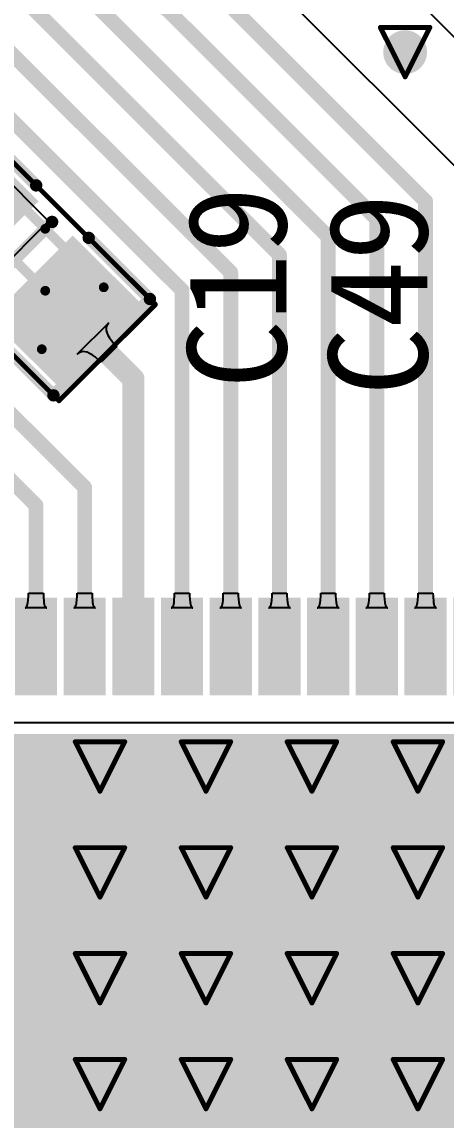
# Model space of a CAD drawing. Extents: x 75 to 173, y 40 to 188.
# Drawn here: x 120.19 to 124.54, y 144.31 to 155.59 of the extents above; entities that cross this region are included whole.
import ezdxf

# ---------------------------------------------------------------- set-up
doc = ezdxf.new("R2010")
doc.units = 0
doc.header["$MEASUREMENT"] = 0
doc.layers.get('0').update_dxf_attribs({"linetype": 'CONTINUOUS'})
for name, color, linetype in [('BottomLayer', 5, 'CONTINUOUS'), ('DRILLDRAWING', 1, 'CONTINUOUS'), ('MECHANICAL13', 56, 'CONTINUOUS'), ('MECHANICAL15', 56, 'CONTINUOUS'), ('MULTILAYER', 9, 'CONTINUOUS'), ('TopLayer', 1, 'CONTINUOUS'), ('TOPOVERLAY', 2, 'CONTINUOUS'), ('TOPPASTE', 8, 'CONTINUOUS'), ('TOPSOLDER', 216, 'CONTINUOUS'), ('ViaHoleLayer', 16, 'CONTINUOUS')]:
    doc.layers.add(name, color=color, linetype=linetype)

# ---------------------------------------------------------------- blocks, each defined once
blk = doc.blocks.new('QFN_64PIN_7')
at = {"layer": 'TOPOVERLAY'}
for points, const_width in [([(-4.827999, 4.953, 1), (-5.078001, 4.953, 1)], 0.249999), ([(-5.1405, 4.953, 1), (-5.015502, 4.953, 1)], 0.124998), ([(-4.890498, 4.953, 1), (-4.7655, 4.953, 1)], 0.124998), ([(-4.622, 4.572, 1), (-4.522, 4.572, 1)], 0.1), ([(-4.622, 4.572, 1), (-4.522, 4.572, 1)], 0.1), ([(-4.147002, 4.572, 1), (-4.047002, 4.572, 1)], 0.1), ([(4.047002, 4.572, 1), (4.147002, 4.572, 1)], 0.1), ([(4.522, 4.572, 1), (4.622, 4.572, 1)], 0.1), ([(4.522, 4.572, 1), (4.622, 4.572, 1)], 0.1), ([(-4.622, 4.097002, 1), (-4.522, 4.097002, 1)], 0.1), ([(4.522, 4.097002, 1), (4.622, 4.097002, 1)], 0.1), ([(-4.622, -4.097002, 1), (-4.522, -4.097002, 1)], 0.1), ([(4.522, -4.097002, 1), (4.622, -4.097002, 1)], 0.1), ([(-4.622, -4.572, 1), (-4.522, -4.572, 1)], 0.1), ([(-4.622, -4.572, 1), (-4.522, -4.572, 1)], 0.1), ([(-4.147002, -4.572, 1), (-4.047002, -4.572, 1)], 0.1), ([(4.047002, -4.572, 1), (4.147002, -4.572, 1)], 0.1), ([(4.522, -4.572, 1), (4.622, -4.572, 1)], 0.1), ([(4.522, -4.572, 1), (4.622, -4.572, 1)], 0.1)]:
    blk.add_lwpolyline(points, format="xyb", close=True, dxfattribs=dict(at, const_width=const_width))
at = {"layer": 'TOPOVERLAY', "const_width": 0.2}
for points in [[(-4.572, 4.097002), (-4.572, 4.572)], [(-4.097002, 4.572), (-4.572, 4.572)], [(4.572, 4.572), (4.097002, 4.572)], [(4.572, 4.097002), (4.572, 4.572)], [(-4.572, -4.572), (-4.572, -4.097002)], [(4.572, -4.572), (4.572, -4.097002)], [(-4.097002, -4.572), (-4.572, -4.572)], [(4.572, -4.572), (4.097002, -4.572)]]:
    blk.add_lwpolyline(points, dxfattribs=at)
at = {"layer": 'TOPPASTE'}
for points in [[(-3.634994, 4.9), (-3.864991, 4.9), (-3.634994, 4.100002), (-3.864991, 4.100002)], [(-3.134995, 4.9), (-3.364992, 4.9), (-3.134995, 4.100002), (-3.364992, 4.100002)], [(-2.634996, 4.9), (-2.864993, 4.9), (-2.634996, 4.100002), (-2.864993, 4.100002)], [(-2.134997, 4.9), (-2.364994, 4.9), (-2.134997, 4.100002), (-2.364994, 4.100002)], [(-1.634998, 4.9), (-1.864995, 4.9), (-1.634998, 4.100002), (-1.864995, 4.100002)], [(-1.134999, 4.9), (-1.364996, 4.9), (-1.134999, 4.100002), (-1.364996, 4.100002)], [(-0.635, 4.9), (-0.864997, 4.9), (-0.635, 4.100002), (-0.864997, 4.100002)], [(-0.364998, 4.100002), (-0.135001, 4.100002), (-0.364998, 4.9), (-0.135001, 4.9)], [(0.135001, 4.100002), (0.364998, 4.100002), (0.135001, 4.9), (0.364998, 4.9)], [(0.635, 4.100002), (0.864997, 4.100002), (0.635, 4.9), (0.864997, 4.9)], [(1.134999, 4.100002), (1.364996, 4.100002), (1.134999, 4.9), (1.364996, 4.9)], [(1.634998, 4.100002), (1.864995, 4.100002), (1.634998, 4.9), (1.864995, 4.9)], [(2.134997, 4.100002), (2.364994, 4.100002), (2.134997, 4.9), (2.364994, 4.9)], [(2.634996, 4.100002), (2.864993, 4.100002), (2.634996, 4.9), (2.864993, 4.9)], [(3.134995, 4.100002), (3.364992, 4.100002), (3.134995, 4.9), (3.364992, 4.9)], [(3.634994, 4.100002), (3.864991, 4.100002), (3.634994, 4.9), (3.864991, 4.9)], [(-4.100002, 3.634994), (-4.100002, 3.864991), (-4.9, 3.634994), (-4.9, 3.864991)], [(4.9, 3.634994), (4.9, 3.864991), (4.100002, 3.634994), (4.100002, 3.864991)], [(-3.500001, -3.500001), (3.500001, -3.500001), (-3.500001, 3.500001), (3.500001, 3.500001)], [(-4.100002, 3.134995), (-4.100002, 3.364992), (-4.9, 3.134995), (-4.9, 3.364992)], [(4.9, 3.134995), (4.9, 3.364992), (4.100002, 3.134995), (4.100002, 3.364992)], [(-4.100002, 2.634996), (-4.100002, 2.864993), (-4.9, 2.634996), (-4.9, 2.864993)], [(4.9, 2.634996), (4.9, 2.864993), (4.100002, 2.634996), (4.100002, 2.864993)], [(-4.100002, 2.134997), (-4.100002, 2.364994), (-4.9, 2.134997), (-4.9, 2.364994)], [(4.9, 2.134997), (4.9, 2.364994), (4.100002, 2.134997), (4.100002, 2.364994)], [(-4.100002, 1.634998), (-4.100002, 1.864995), (-4.9, 1.634998), (-4.9, 1.864995)], [(4.9, 1.634998), (4.9, 1.864995), (4.100002, 1.634998), (4.100002, 1.864995)], [(-4.100002, 1.134999), (-4.100002, 1.364996), (-4.9, 1.134999), (-4.9, 1.364996)], [(4.9, 1.134999), (4.9, 1.364996), (4.100002, 1.134999), (4.100002, 1.364996)], [(-4.100002, 0.635), (-4.100002, 0.864997), (-4.9, 0.635), (-4.9, 0.864997)], [(4.9, 0.635), (4.9, 0.864997), (4.100002, 0.635), (4.100002, 0.864997)], [(-4.100002, 0.135001), (-4.100002, 0.364998), (-4.9, 0.135001), (-4.9, 0.364998)], [(4.100002, 0.364998), (4.100002, 0.135001), (4.9, 0.364998), (4.9, 0.135001)], [(-4.100002, -0.364998), (-4.100002, -0.135001), (-4.9, -0.364998), (-4.9, -0.135001)], [(4.100002, -0.135001), (4.100002, -0.364998), (4.9, -0.135001), (4.9, -0.364998)], [(-4.9, -0.635), (-4.9, -0.864997), (-4.100002, -0.635), (-4.100002, -0.864997)], [(4.100002, -0.635), (4.100002, -0.864997), (4.9, -0.635), (4.9, -0.864997)], [(-4.9, -1.134999), (-4.9, -1.364996), (-4.100002, -1.134999), (-4.100002, -1.364996)], [(4.100002, -1.134999), (4.100002, -1.364996), (4.9, -1.134999), (4.9, -1.364996)], [(-4.9, -1.634998), (-4.9, -1.864995), (-4.100002, -1.634998), (-4.100002, -1.864995)], [(4.100002, -1.634998), (4.100002, -1.864995), (4.9, -1.634998), (4.9, -1.864995)], [(-4.9, -2.134997), (-4.9, -2.364994), (-4.100002, -2.134997), (-4.100002, -2.364994)], [(4.100002, -2.134997), (4.100002, -2.364994), (4.9, -2.134997), (4.9, -2.364994)], [(-4.9, -2.634996), (-4.9, -2.864993), (-4.100002, -2.634996), (-4.100002, -2.864993)], [(4.100002, -2.634996), (4.100002, -2.864993), (4.9, -2.634996), (4.9, -2.864993)], [(-4.9, -3.134995), (-4.9, -3.364992), (-4.100002, -3.134995), (-4.100002, -3.364992)], [(4.100002, -3.134995), (4.100002, -3.364992), (4.9, -3.134995), (4.9, -3.364992)], [(-4.9, -3.634994), (-4.9, -3.864991), (-4.100002, -3.634994), (-4.100002, -3.864991)], [(4.100002, -3.634994), (4.100002, -3.864991), (4.9, -3.634994), (4.9, -3.864991)], [(-3.634994, -4.100002), (-3.864991, -4.100002), (-3.634994, -4.9), (-3.864991, -4.9)], [(-3.134995, -4.100002), (-3.364992, -4.100002), (-3.134995, -4.9), (-3.364992, -4.9)], [(-2.634996, -4.100002), (-2.864993, -4.100002), (-2.634996, -4.9), (-2.864993, -4.9)], [(-2.134997, -4.100002), (-2.364994, -4.100002), (-2.134997, -4.9), (-2.364994, -4.9)], [(-1.634998, -4.100002), (-1.864995, -4.100002), (-1.634998, -4.9), (-1.864995, -4.9)], [(-1.134999, -4.100002), (-1.364996, -4.100002), (-1.134999, -4.9), (-1.364996, -4.9)], [(-0.635, -4.100002), (-0.864997, -4.100002), (-0.635, -4.9), (-0.864997, -4.9)], [(-0.135001, -4.100002), (-0.364998, -4.100002), (-0.135001, -4.9), (-0.364998, -4.9)], [(0.364998, -4.100002), (0.135001, -4.100002), (0.364998, -4.9), (0.135001, -4.9)], [(0.635, -4.9), (0.864997, -4.9), (0.635, -4.100002), (0.864997, -4.100002)], [(1.134999, -4.9), (1.364996, -4.9), (1.134999, -4.100002), (1.364996, -4.100002)], [(1.634998, -4.9), (1.864995, -4.9), (1.634998, -4.100002), (1.864995, -4.100002)], [(2.134997, -4.9), (2.364994, -4.9), (2.134997, -4.100002), (2.364994, -4.100002)], [(2.634996, -4.9), (2.864993, -4.9), (2.634996, -4.100002), (2.864993, -4.100002)], [(3.134995, -4.9), (3.364992, -4.9), (3.134995, -4.100002), (3.364992, -4.100002)], [(3.634994, -4.9), (3.864991, -4.9), (3.634994, -4.100002), (3.864991, -4.100002)]]:
    blk.add_solid(points, dxfattribs=at)
at = {"layer": 'TOPSOLDER'}
for points in [[(-3.533394, 5.0016), (-3.966591, 5.0016), (-3.533394, 3.998402), (-3.966591, 3.998402)], [(-3.033395, 5.0016), (-3.466592, 5.0016), (-3.033395, 3.998402), (-3.466592, 3.998402)], [(-2.533396, 5.0016), (-2.966593, 5.0016), (-2.533396, 3.998402), (-2.966593, 3.998402)], [(-2.033397, 5.0016), (-2.466594, 5.0016), (-2.033397, 3.998402), (-2.466594, 3.998402)], [(-1.533398, 5.0016), (-1.966595, 5.0016), (-1.533398, 3.998402), (-1.966595, 3.998402)], [(-1.033399, 5.0016), (-1.466596, 5.0016), (-1.033399, 3.998402), (-1.466596, 3.998402)], [(-0.5334, 5.0016), (-0.966597, 5.0016), (-0.5334, 3.998402), (-0.966597, 3.998402)], [(-0.466598, 3.998402), (-0.033401, 3.998402), (-0.466598, 5.0016), (-0.033401, 5.0016)], [(0.033401, 3.998402), (0.466598, 3.998402), (0.033401, 5.0016), (0.466598, 5.0016)], [(0.5334, 3.998402), (0.966597, 3.998402), (0.5334, 5.0016), (0.966597, 5.0016)], [(1.033399, 3.998402), (1.466596, 3.998402), (1.033399, 5.0016), (1.466596, 5.0016)], [(1.533398, 3.998402), (1.966595, 3.998402), (1.533398, 5.0016), (1.966595, 5.0016)], [(2.033397, 3.998402), (2.466594, 3.998402), (2.033397, 5.0016), (2.466594, 5.0016)], [(2.533396, 3.998402), (2.966593, 3.998402), (2.533396, 5.0016), (2.966593, 5.0016)], [(3.033395, 3.998402), (3.466592, 3.998402), (3.033395, 5.0016), (3.466592, 5.0016)], [(3.533394, 3.998402), (3.966591, 3.998402), (3.533394, 5.0016), (3.966591, 5.0016)], [(-3.998402, 3.533394), (-3.998402, 3.966591), (-5.0016, 3.533394), (-5.0016, 3.966591)], [(5.0016, 3.533394), (5.0016, 3.966591), (3.998402, 3.533394), (3.998402, 3.966591)], [(-3.601601, -3.601601), (3.601601, -3.601601), (-3.601601, 3.601601), (3.601601, 3.601601)], [(-3.998402, 3.033395), (-3.998402, 3.466592), (-5.0016, 3.033395), (-5.0016, 3.466592)], [(5.0016, 3.033395), (5.0016, 3.466592), (3.998402, 3.033395), (3.998402, 3.466592)], [(-3.998402, 2.533396), (-3.998402, 2.966593), (-5.0016, 2.533396), (-5.0016, 2.966593)], [(5.0016, 2.533396), (5.0016, 2.966593), (3.998402, 2.533396), (3.998402, 2.966593)], [(-3.998402, 2.033397), (-3.998402, 2.466594), (-5.0016, 2.033397), (-5.0016, 2.466594)], [(5.0016, 2.033397), (5.0016, 2.466594), (3.998402, 2.033397), (3.998402, 2.466594)], [(-3.998402, 1.533398), (-3.998402, 1.966595), (-5.0016, 1.533398), (-5.0016, 1.966595)], [(5.0016, 1.533398), (5.0016, 1.966595), (3.998402, 1.533398), (3.998402, 1.966595)], [(-3.998402, 1.033399), (-3.998402, 1.466596), (-5.0016, 1.033399), (-5.0016, 1.466596)], [(5.0016, 1.033399), (5.0016, 1.466596), (3.998402, 1.033399), (3.998402, 1.466596)], [(-3.998402, 0.5334), (-3.998402, 0.966597), (-5.0016, 0.5334), (-5.0016, 0.966597)], [(5.0016, 0.5334), (5.0016, 0.966597), (3.998402, 0.5334), (3.998402, 0.966597)], [(-3.998402, 0.033401), (-3.998402, 0.466598), (-5.0016, 0.033401), (-5.0016, 0.466598)], [(3.998402, 0.466598), (3.998402, 0.033401), (5.0016, 0.466598), (5.0016, 0.033401)], [(-3.998402, -0.466598), (-3.998402, -0.033401), (-5.0016, -0.466598), (-5.0016, -0.033401)], [(3.998402, -0.033401), (3.998402, -0.466598), (5.0016, -0.033401), (5.0016, -0.466598)], [(-5.0016, -0.5334), (-5.0016, -0.966597), (-3.998402, -0.5334), (-3.998402, -0.966597)], [(3.998402, -0.5334), (3.998402, -0.966597), (5.0016, -0.5334), (5.0016, -0.966597)], [(-5.0016, -1.033399), (-5.0016, -1.466596), (-3.998402, -1.033399), (-3.998402, -1.466596)], [(3.998402, -1.033399), (3.998402, -1.466596), (5.0016, -1.033399), (5.0016, -1.466596)], [(-5.0016, -1.533398), (-5.0016, -1.966595), (-3.998402, -1.533398), (-3.998402, -1.966595)], [(3.998402, -1.533398), (3.998402, -1.966595), (5.0016, -1.533398), (5.0016, -1.966595)], [(-5.0016, -2.033397), (-5.0016, -2.466594), (-3.998402, -2.033397), (-3.998402, -2.466594)], [(3.998402, -2.033397), (3.998402, -2.466594), (5.0016, -2.033397), (5.0016, -2.466594)], [(-5.0016, -2.533396), (-5.0016, -2.966593), (-3.998402, -2.533396), (-3.998402, -2.966593)], [(3.998402, -2.533396), (3.998402, -2.966593), (5.0016, -2.533396), (5.0016, -2.966593)], [(-5.0016, -3.033395), (-5.0016, -3.466592), (-3.998402, -3.033395), (-3.998402, -3.466592)], [(3.998402, -3.033395), (3.998402, -3.466592), (5.0016, -3.033395), (5.0016, -3.466592)], [(-5.0016, -3.533394), (-5.0016, -3.966591), (-3.998402, -3.533394), (-3.998402, -3.966591)], [(3.998402, -3.533394), (3.998402, -3.966591), (5.0016, -3.533394), (5.0016, -3.966591)], [(-3.533394, -3.998402), (-3.966591, -3.998402), (-3.533394, -5.0016), (-3.966591, -5.0016)], [(-3.033395, -3.998402), (-3.466592, -3.998402), (-3.033395, -5.0016), (-3.466592, -5.0016)], [(-2.533396, -3.998402), (-2.966593, -3.998402), (-2.533396, -5.0016), (-2.966593, -5.0016)], [(-2.033397, -3.998402), (-2.466594, -3.998402), (-2.033397, -5.0016), (-2.466594, -5.0016)], [(-1.533398, -3.998402), (-1.966595, -3.998402), (-1.533398, -5.0016), (-1.966595, -5.0016)], [(-1.033399, -3.998402), (-1.466596, -3.998402), (-1.033399, -5.0016), (-1.466596, -5.0016)], [(-0.5334, -3.998402), (-0.966597, -3.998402), (-0.5334, -5.0016), (-0.966597, -5.0016)], [(-0.033401, -3.998402), (-0.466598, -3.998402), (-0.033401, -5.0016), (-0.466598, -5.0016)], [(0.466598, -3.998402), (0.033401, -3.998402), (0.466598, -5.0016), (0.033401, -5.0016)], [(0.5334, -5.0016), (0.966597, -5.0016), (0.5334, -3.998402), (0.966597, -3.998402)], [(1.033399, -5.0016), (1.466596, -5.0016), (1.033399, -3.998402), (1.466596, -3.998402)], [(1.533398, -5.0016), (1.966595, -5.0016), (1.533398, -3.998402), (1.966595, -3.998402)], [(2.033397, -5.0016), (2.466594, -5.0016), (2.033397, -3.998402), (2.466594, -3.998402)], [(2.533396, -5.0016), (2.966593, -5.0016), (2.533396, -3.998402), (2.966593, -3.998402)], [(3.033395, -5.0016), (3.466592, -5.0016), (3.033395, -3.998402), (3.466592, -3.998402)], [(3.533394, -5.0016), (3.966591, -5.0016), (3.533394, -3.998402), (3.966591, -3.998402)]]:
    blk.add_solid(points, dxfattribs=at)
blk = doc.blocks.new('C0603_108')
at = {"layer": 'MECHANICAL13', "const_width": 0.1}
for points in [[(-0.850001, 0.449999), (-0.850001, -0.450002)], [(0.849998, 0.449999), (-0.850001, 0.449999)], [(0.849998, 0.449999), (0.849998, -0.450002)], [(0.849998, -0.450002), (-0.850001, -0.450002)]]:
    blk.add_lwpolyline(points, dxfattribs=at)
at = {"layer": 'MECHANICAL13', "const_width": 0.05}
for points in [[(-0.875, 0.449999, 1), (-0.825002, 0.449999, 1)], [(-0.875, 0.449999, 1), (-0.825002, 0.449999, 1)], [(0.825, 0.449999, 1), (0.874997, 0.449999, 1)], [(0.825, 0.449999, 1), (0.874997, 0.449999, 1)], [(-0.875, -0.450002, 1), (-0.825002, -0.450002, 1)], [(-0.875, -0.450002, 1), (-0.825002, -0.450002, 1)], [(0.825, -0.450002, 1), (0.874997, -0.450002, 1)], [(0.825, -0.450002, 1), (0.874997, -0.450002, 1)]]:
    blk.add_lwpolyline(points, format="xyb", close=True, dxfattribs=at)
at = {"layer": 'MECHANICAL15'}
for points, const_width in [([(1.35, 0.700001), (-1.35, 0.700001)], 0.05), ([(-1.35, 0.700001), (-1.35, -0.700001)], 0.05), ([(1.35, 0.700001), (1.35, -0.700001)], 0.05), ([(0, 0.450002), (0, -0.450002)], 0.1), ([(0.450002, 0), (-0.450002, 0)], 0.1), ([(1.35, -0.700001), (-1.35, -0.700001)], 0.05)]:
    blk.add_lwpolyline(points, dxfattribs=dict(at, const_width=const_width))
for points, const_width in [([(-1.362499, 0.700001, 1), (-1.3375, 0.700001, 1)], 0.024999), ([(-1.362499, 0.700001, 1), (-1.3375, 0.700001, 1)], 0.024999), ([(1.3375, 0.700001, 1), (1.362499, 0.700001, 1)], 0.024999), ([(1.3375, 0.700001, 1), (1.362499, 0.700001, 1)], 0.024999), ([(-0.024999, 0.450002, 1), (0.024999, 0.450002, 1)], 0.05), ([(-0.475, 0, 1), (-0.425003, 0, 1)], 0.05), ([(0.425003, 0, 1), (0.475, 0, 1)], 0.05), ([(-0.024999, -0.450002, 1), (0.024999, -0.450002, 1)], 0.05), ([(-1.362499, -0.700001, 1), (-1.3375, -0.700001, 1)], 0.024999), ([(-1.362499, -0.700001, 1), (-1.3375, -0.700001, 1)], 0.024999), ([(1.3375, -0.700001, 1), (1.362499, -0.700001, 1)], 0.024999), ([(1.3375, -0.700001, 1), (1.362499, -0.700001, 1)], 0.024999)]:
    blk.add_lwpolyline(points, format="xyb", close=True, dxfattribs=dict(at, const_width=const_width))
at = {"layer": 'TOPOVERLAY', "const_width": 0.127}
for points in [[(-1.27, 0.700001), (-1.27, -0.700001)], [(-0.381, 0.700001), (-1.27, 0.700001)], [(1.27, 0.700001), (0.381, 0.700001)], [(1.27, 0.700001), (1.27, -0.700001)], [(0, 0.549996), (0, -0.549996)], [(-0.381, -0.700001), (-1.27, -0.700001)], [(1.27, -0.700001), (0.381, -0.700001)]]:
    blk.add_lwpolyline(points, dxfattribs=at)
at = {"layer": 'TOPOVERLAY', "const_width": 0.0635}
for points in [[(-1.30175, 0.700001, 1), (-1.23825, 0.700001, 1)], [(-1.30175, 0.700001, 1), (-1.23825, 0.700001, 1)], [(-0.41275, 0.700001, 1), (-0.34925, 0.700001, 1)], [(0.34925, 0.700001, 1), (0.41275, 0.700001, 1)], [(1.23825, 0.700001, 1), (1.30175, 0.700001, 1)], [(1.23825, 0.700001, 1), (1.30175, 0.700001, 1)], [(-0.03175, 0.549996, 1), (0.03175, 0.549996, 1)], [(-0.03175, -0.549996, 1), (0.03175, -0.549996, 1)], [(-1.30175, -0.700001, 1), (-1.23825, -0.700001, 1)], [(-1.30175, -0.700001, 1), (-1.23825, -0.700001, 1)], [(-0.41275, -0.700001, 1), (-0.34925, -0.700001, 1)], [(0.34925, -0.700001, 1), (0.41275, -0.700001, 1)], [(1.23825, -0.700001, 1), (1.30175, -0.700001, 1)], [(1.23825, -0.700001, 1), (1.30175, -0.700001, 1)]]:
    blk.add_lwpolyline(points, format="xyb", close=True, dxfattribs=at)
at = {"layer": 'TOPPASTE'}
for points in [[(-0.350002, -0.499999), (-0.350002, 0.499999), (-1.15, -0.499999), (-1.15, 0.499999)], [(1.149998, -0.499999), (1.149998, 0.499999), (0.349999, -0.499999), (0.349999, 0.499999)]]:
    blk.add_solid(points, dxfattribs=at)
at = {"layer": 'TOPSOLDER'}
for points in [[(-0.248402, -0.601599), (-0.248402, 0.601599), (-1.2516, -0.601599), (-1.2516, 0.601599)], [(1.251598, -0.601599), (1.251598, 0.601599), (0.248399, -0.601599), (0.248399, 0.601599)]]:
    blk.add_solid(points, dxfattribs=at)

msp = doc.modelspace()

# ---------------------------------------------------------------- linework, layer by layer
at = {"layer": 'BottomLayer', "const_width": 0.225}
for points in [[(124.01116, 155.28162, 1), (124.23615, 155.28162, 1)], [(120.87849, 147.94102, 1), (121.10349, 147.94102, 1)], [(121.96645, 147.94102, 1), (122.19145, 147.94102, 1)], [(123.05442, 147.94102, 1), (123.27942, 147.94102, 1)], [(124.14239, 147.94102, 1), (124.36738, 147.94102, 1)], [(120.87849, 146.85306, 1), (121.10349, 146.85306, 1)], [(121.96645, 146.85306, 1), (122.19145, 146.85306, 1)], [(123.05442, 146.85306, 1), (123.27942, 146.85306, 1)], [(124.14239, 146.85306, 1), (124.36738, 146.85306, 1)], [(120.87849, 145.76509, 1), (121.10349, 145.76509, 1)], [(121.96645, 145.76509, 1), (122.19145, 145.76509, 1)], [(123.05442, 145.76509, 1), (123.27942, 145.76509, 1)], [(124.14239, 145.76509, 1), (124.36738, 145.76509, 1)], [(120.87849, 144.67712, 1), (121.10349, 144.67712, 1)], [(121.96645, 144.67712, 1), (122.19145, 144.67712, 1)], [(123.05442, 144.67712, 1), (123.27942, 144.67712, 1)], [(124.14239, 144.67712, 1), (124.36738, 144.67712, 1)]]:
    msp.add_lwpolyline(points, format="xyb", close=True, dxfattribs=at)
at = {"layer": 'DRILLDRAWING', "const_width": 0.0508}
for points in [[(123.86966, 155.53562), (124.37766, 155.53562)], [(123.86966, 155.53562), (124.12366, 155.02762)], [(124.12366, 155.02762), (124.37766, 155.53562)], [(120.73699, 148.19502), (121.24499, 148.19502)], [(120.73699, 148.19502), (120.99099, 147.68702)], [(120.99099, 147.68702), (121.24499, 148.19502)], [(121.82495, 148.19502), (122.33295, 148.19502)], [(121.82495, 148.19502), (122.07895, 147.68702)], [(122.07895, 147.68702), (122.33295, 148.19502)], [(122.91292, 148.19502), (123.42092, 148.19502)], [(122.91292, 148.19502), (123.16692, 147.68702)], [(123.16692, 147.68702), (123.42092, 148.19502)], [(124.00088, 148.19502), (124.50888, 148.19502)], [(124.00088, 148.19502), (124.25488, 147.68702)], [(124.25488, 147.68702), (124.50888, 148.19502)], [(120.73699, 147.10706), (121.24499, 147.10706)], [(120.73699, 147.10706), (120.99099, 146.59906)], [(120.99099, 146.59906), (121.24499, 147.10706)], [(121.82495, 147.10706), (122.33295, 147.10706)], [(121.82495, 147.10706), (122.07895, 146.59906)], [(122.07895, 146.59906), (122.33295, 147.10706)], [(122.91292, 147.10706), (123.42092, 147.10706)], [(122.91292, 147.10706), (123.16692, 146.59906)], [(123.16692, 146.59906), (123.42092, 147.10706)], [(124.00088, 147.10706), (124.50888, 147.10706)], [(124.00088, 147.10706), (124.25488, 146.59906)], [(124.25488, 146.59906), (124.50888, 147.10706)], [(120.73699, 146.01909), (121.24499, 146.01909)], [(120.73699, 146.01909), (120.99099, 145.51109)], [(120.99099, 145.51109), (121.24499, 146.01909)], [(121.82495, 146.01909), (122.33295, 146.01909)], [(121.82495, 146.01909), (122.07895, 145.51109)], [(122.07895, 145.51109), (122.33295, 146.01909)], [(122.91292, 146.01909), (123.42092, 146.01909)], [(122.91292, 146.01909), (123.16692, 145.51109)], [(123.16692, 145.51109), (123.42092, 146.01909)], [(124.00088, 146.01909), (124.50888, 146.01909)], [(124.00088, 146.01909), (124.25488, 145.51109)], [(124.25488, 145.51109), (124.50888, 146.01909)], [(120.73699, 144.93112), (121.24499, 144.93112)], [(120.73699, 144.93112), (120.99099, 144.42312)], [(120.99099, 144.42312), (121.24499, 144.93112)], [(121.82495, 144.93112), (122.33295, 144.93112)], [(121.82495, 144.93112), (122.07895, 144.42312)], [(122.07895, 144.42312), (122.33295, 144.93112)], [(122.91292, 144.93112), (123.42092, 144.93112)], [(122.91292, 144.93112), (123.16692, 144.42312)], [(123.16692, 144.42312), (123.42092, 144.93112)], [(124.00088, 144.93112), (124.50888, 144.93112)], [(124.00088, 144.93112), (124.25488, 144.42312)], [(124.25488, 144.42312), (124.50888, 144.93112)]]:
    msp.add_lwpolyline(points, dxfattribs=at)
at = {"layer": 'DRILLDRAWING', "const_width": 0.0254}
for points in [[(123.85696, 155.53562, 1), (123.88236, 155.53562, 1)], [(123.85696, 155.53562, 1), (123.88236, 155.53562, 1)], [(124.36496, 155.53562, 1), (124.39036, 155.53562, 1)], [(124.36496, 155.53562, 1), (124.39036, 155.53562, 1)], [(124.11096, 155.02762, 1), (124.13636, 155.02762, 1)], [(124.11096, 155.02762, 1), (124.13636, 155.02762, 1)], [(120.72429, 148.19502, 1), (120.74969, 148.19502, 1)], [(120.72429, 148.19502, 1), (120.74969, 148.19502, 1)], [(121.23229, 148.19502, 1), (121.25769, 148.19502, 1)], [(121.23229, 148.19502, 1), (121.25769, 148.19502, 1)], [(121.81225, 148.19502, 1), (121.83765, 148.19502, 1)], [(121.81225, 148.19502, 1), (121.83765, 148.19502, 1)], [(122.32025, 148.19502, 1), (122.34565, 148.19502, 1)], [(122.32025, 148.19502, 1), (122.34565, 148.19502, 1)], [(122.90022, 148.19502, 1), (122.92562, 148.19502, 1)], [(122.90022, 148.19502, 1), (122.92562, 148.19502, 1)], [(123.40822, 148.19502, 1), (123.43362, 148.19502, 1)], [(123.40822, 148.19502, 1), (123.43362, 148.19502, 1)], [(123.98818, 148.19502, 1), (124.01358, 148.19502, 1)], [(123.98818, 148.19502, 1), (124.01358, 148.19502, 1)], [(124.49618, 148.19502, 1), (124.52158, 148.19502, 1)], [(124.49618, 148.19502, 1), (124.52158, 148.19502, 1)], [(120.97829, 147.68702, 1), (121.00369, 147.68702, 1)], [(120.97829, 147.68702, 1), (121.00369, 147.68702, 1)], [(122.06625, 147.68702, 1), (122.09165, 147.68702, 1)], [(122.06625, 147.68702, 1), (122.09165, 147.68702, 1)], [(123.15422, 147.68702, 1), (123.17962, 147.68702, 1)], [(123.15422, 147.68702, 1), (123.17962, 147.68702, 1)], [(124.24218, 147.68702, 1), (124.26758, 147.68702, 1)], [(124.24218, 147.68702, 1), (124.26758, 147.68702, 1)], [(120.72429, 147.10706, 1), (120.74969, 147.10706, 1)], [(120.72429, 147.10706, 1), (120.74969, 147.10706, 1)], [(121.23229, 147.10706, 1), (121.25769, 147.10706, 1)], [(121.23229, 147.10706, 1), (121.25769, 147.10706, 1)], [(121.81225, 147.10706, 1), (121.83765, 147.10706, 1)], [(121.81225, 147.10706, 1), (121.83765, 147.10706, 1)], [(122.32025, 147.10706, 1), (122.34565, 147.10706, 1)], [(122.32025, 147.10706, 1), (122.34565, 147.10706, 1)], [(122.90022, 147.10706, 1), (122.92562, 147.10706, 1)], [(122.90022, 147.10706, 1), (122.92562, 147.10706, 1)], [(123.40822, 147.10706, 1), (123.43362, 147.10706, 1)], [(123.40822, 147.10706, 1), (123.43362, 147.10706, 1)], [(123.98818, 147.10706, 1), (124.01358, 147.10706, 1)], [(123.98818, 147.10706, 1), (124.01358, 147.10706, 1)], [(124.49618, 147.10706, 1), (124.52158, 147.10706, 1)], [(124.49618, 147.10706, 1), (124.52158, 147.10706, 1)], [(120.97829, 146.59906, 1), (121.00369, 146.59906, 1)], [(120.97829, 146.59906, 1), (121.00369, 146.59906, 1)], [(122.06625, 146.59906, 1), (122.09165, 146.59906, 1)], [(122.06625, 146.59906, 1), (122.09165, 146.59906, 1)], [(123.15422, 146.59906, 1), (123.17962, 146.59906, 1)], [(123.15422, 146.59906, 1), (123.17962, 146.59906, 1)], [(124.24218, 146.59906, 1), (124.26758, 146.59906, 1)], [(124.24218, 146.59906, 1), (124.26758, 146.59906, 1)], [(120.72429, 146.01909, 1), (120.74969, 146.01909, 1)], [(120.72429, 146.01909, 1), (120.74969, 146.01909, 1)], [(121.23229, 146.01909, 1), (121.25769, 146.01909, 1)], [(121.23229, 146.01909, 1), (121.25769, 146.01909, 1)], [(121.81225, 146.01909, 1), (121.83765, 146.01909, 1)], [(121.81225, 146.01909, 1), (121.83765, 146.01909, 1)], [(122.32025, 146.01909, 1), (122.34565, 146.01909, 1)], [(122.32025, 146.01909, 1), (122.34565, 146.01909, 1)], [(122.90022, 146.01909, 1), (122.92562, 146.01909, 1)], [(122.90022, 146.01909, 1), (122.92562, 146.01909, 1)], [(123.40822, 146.01909, 1), (123.43362, 146.01909, 1)], [(123.40822, 146.01909, 1), (123.43362, 146.01909, 1)], [(123.98818, 146.01909, 1), (124.01358, 146.01909, 1)], [(123.98818, 146.01909, 1), (124.01358, 146.01909, 1)], [(124.49618, 146.01909, 1), (124.52158, 146.01909, 1)], [(124.49618, 146.01909, 1), (124.52158, 146.01909, 1)], [(120.97829, 145.51109, 1), (121.00369, 145.51109, 1)], [(120.97829, 145.51109, 1), (121.00369, 145.51109, 1)], [(122.06625, 145.51109, 1), (122.09165, 145.51109, 1)], [(122.06625, 145.51109, 1), (122.09165, 145.51109, 1)], [(123.15422, 145.51109, 1), (123.17962, 145.51109, 1)], [(123.15422, 145.51109, 1), (123.17962, 145.51109, 1)], [(124.24218, 145.51109, 1), (124.26758, 145.51109, 1)], [(124.24218, 145.51109, 1), (124.26758, 145.51109, 1)], [(120.72429, 144.93112, 1), (120.74969, 144.93112, 1)], [(120.72429, 144.93112, 1), (120.74969, 144.93112, 1)], [(121.23229, 144.93112, 1), (121.25769, 144.93112, 1)], [(121.23229, 144.93112, 1), (121.25769, 144.93112, 1)], [(121.81225, 144.93112, 1), (121.83765, 144.93112, 1)], [(121.81225, 144.93112, 1), (121.83765, 144.93112, 1)], [(122.32025, 144.93112, 1), (122.34565, 144.93112, 1)], [(122.32025, 144.93112, 1), (122.34565, 144.93112, 1)], [(122.90022, 144.93112, 1), (122.92562, 144.93112, 1)], [(122.90022, 144.93112, 1), (122.92562, 144.93112, 1)], [(123.40822, 144.93112, 1), (123.43362, 144.93112, 1)], [(123.40822, 144.93112, 1), (123.43362, 144.93112, 1)], [(123.98818, 144.93112, 1), (124.01358, 144.93112, 1)], [(123.98818, 144.93112, 1), (124.01358, 144.93112, 1)], [(124.49618, 144.93112, 1), (124.52158, 144.93112, 1)], [(124.49618, 144.93112, 1), (124.52158, 144.93112, 1)], [(120.97829, 144.42312, 1), (121.00369, 144.42312, 1)], [(120.97829, 144.42312, 1), (121.00369, 144.42312, 1)], [(122.06625, 144.42312, 1), (122.09165, 144.42312, 1)], [(122.06625, 144.42312, 1), (122.09165, 144.42312, 1)], [(123.15422, 144.42312, 1), (123.17962, 144.42312, 1)], [(123.15422, 144.42312, 1), (123.17962, 144.42312, 1)], [(124.24218, 144.42312, 1), (124.26758, 144.42312, 1)], [(124.24218, 144.42312, 1), (124.26758, 144.42312, 1)]]:
    msp.add_lwpolyline(points, format="xyb", close=True, dxfattribs=at)
at = {"layer": 'MULTILAYER', "const_width": 0.225}
for points in [[(124.01116, 155.28162, 1), (124.23615, 155.28162, 1)], [(120.87849, 147.94102, 1), (121.10349, 147.94102, 1)], [(121.96645, 147.94102, 1), (122.19145, 147.94102, 1)], [(123.05442, 147.94102, 1), (123.27942, 147.94102, 1)], [(124.14239, 147.94102, 1), (124.36738, 147.94102, 1)], [(120.87849, 146.85306, 1), (121.10349, 146.85306, 1)], [(121.96645, 146.85306, 1), (122.19145, 146.85306, 1)], [(123.05442, 146.85306, 1), (123.27942, 146.85306, 1)], [(124.14239, 146.85306, 1), (124.36738, 146.85306, 1)], [(120.87849, 145.76509, 1), (121.10349, 145.76509, 1)], [(121.96645, 145.76509, 1), (122.19145, 145.76509, 1)], [(123.05442, 145.76509, 1), (123.27942, 145.76509, 1)], [(124.14239, 145.76509, 1), (124.36738, 145.76509, 1)], [(120.87849, 144.67712, 1), (121.10349, 144.67712, 1)], [(121.96645, 144.67712, 1), (122.19145, 144.67712, 1)], [(123.05442, 144.67712, 1), (123.27942, 144.67712, 1)], [(124.14239, 144.67712, 1), (124.36738, 144.67712, 1)]]:
    msp.add_lwpolyline(points, format="xyb", close=True, dxfattribs=at)
at = {"layer": 'TopLayer'}
for p, q in [((124.66307, 154.08065), (120.28768, 158.45604)), ((123.83617, 156.22653), (125.42156, 154.64113)), ((119.57498, 154.43446), (120.46402, 153.54542)), ((120.46402, 153.54542), (119.61006, 152.69146)), ((120.75767, 152.17751), (121.08096, 152.5008)), ((121.05842, 152.46515), (121.05448, 152.44484)), ((121.05448, 152.44484), (121.05545, 152.42287)), ((121.06725, 152.48381), (121.05842, 152.46515)), ((121.08096, 152.5008), (121.06725, 152.48381)), ((121.05545, 152.42287), (121.0613, 152.39924)), ((121.0613, 152.39924), (121.07204, 152.37394)), ((121.07204, 152.37394), (121.08768, 152.34699)), ((121.08768, 152.34699), (121.10821, 152.31838)), ((121.16394, 152.25618), (121.0023, 152.09454)), ((121.10821, 152.31838), (121.13363, 152.28811)), ((121.13363, 152.28811), (121.16394, 152.25618)), ((120.77467, 152.19123), (120.75767, 152.17751)), ((120.79332, 152.20006), (120.77467, 152.19123)), ((120.81363, 152.20399), (120.79332, 152.20006)), ((120.83561, 152.20303), (120.81363, 152.20399)), ((120.85924, 152.19718), (120.83561, 152.20303)), ((120.88453, 152.18644), (120.85924, 152.19718)), ((120.91149, 152.1708), (120.88453, 152.18644)), ((120.9401, 152.15027), (120.91149, 152.1708)), ((120.97037, 152.12485), (120.9401, 152.15027)), ((121.0023, 152.09454), (120.97037, 152.12485)), ((120.24833, 149.60887), (120.25155, 149.62564)), ((120.25155, 149.62564), (120.25405, 149.64545)), ((120.25405, 149.64545), (120.25691, 149.69422)), ((120.25691, 149.69422), (120.25727, 149.72317)), ((120.25727, 149.72317), (120.40967, 149.72317)), ((120.40967, 149.72317), (120.41002, 149.69422)), ((120.41002, 149.69422), (120.41539, 149.62564)), ((120.41539, 149.62564), (120.4186, 149.60887)), ((120.74833, 149.60887), (120.75154, 149.62564)), ((120.75154, 149.62564), (120.75405, 149.64545)), ((120.75405, 149.64545), (120.75691, 149.69422)), ((120.75691, 149.69422), (120.75726, 149.72317)), ((120.75726, 149.72317), (120.90966, 149.72317)), ((120.90966, 149.72317), (120.91002, 149.69422)), ((120.91002, 149.69422), (120.91538, 149.62564)), ((120.91538, 149.62564), (120.9186, 149.60887)), ((121.74832, 149.60887), (121.75154, 149.62564)), ((121.75154, 149.62564), (121.75404, 149.64545)), ((121.75404, 149.64545), (121.7569, 149.69422)), ((121.7569, 149.69422), (121.75726, 149.72317)), ((121.75726, 149.72317), (121.90966, 149.72317)), ((121.90966, 149.72317), (121.91002, 149.69422)), ((121.91002, 149.69422), (121.91538, 149.62564)), ((121.91538, 149.62564), (121.9186, 149.60887)), ((122.24832, 149.60887), (122.25154, 149.62564)), ((122.25154, 149.62564), (122.25404, 149.64545)), ((122.25404, 149.64545), (122.2569, 149.69422)), ((122.2569, 149.69422), (122.25726, 149.72317)), ((122.25726, 149.72317), (122.40966, 149.72317)), ((122.40966, 149.72317), (122.41002, 149.69422)), ((122.41002, 149.69422), (122.41538, 149.62564)), ((122.41538, 149.62564), (122.4186, 149.60887)), ((122.74832, 149.60887), (122.75154, 149.62564)), ((122.75154, 149.62564), (122.75404, 149.64545)), ((122.75404, 149.64545), (122.7569, 149.69422)), ((122.7569, 149.69422), (122.75726, 149.72317)), ((122.75726, 149.72317), (122.90966, 149.72317)), ((122.90966, 149.72317), (122.91002, 149.69422)), ((122.91002, 149.69422), (122.91538, 149.62564)), ((122.91538, 149.62564), (122.9186, 149.60887)), ((123.24832, 149.60887), (123.25153, 149.62564)), ((123.25153, 149.62564), (123.25404, 149.64545)), ((123.25404, 149.64545), (123.2569, 149.69422)), ((123.2569, 149.69422), (123.25725, 149.72317)), ((123.25725, 149.72317), (123.40965, 149.72317)), ((123.40965, 149.72317), (123.41001, 149.69422)), ((123.41001, 149.69422), (123.41537, 149.62564)), ((123.41537, 149.62564), (123.41859, 149.60887)), ((123.74832, 149.60887), (123.75153, 149.62564)), ((123.75153, 149.62564), (123.75403, 149.64545)), ((123.75403, 149.64545), (123.7569, 149.69422)), ((123.7569, 149.69422), (123.75725, 149.72317)), ((123.75725, 149.72317), (123.90965, 149.72317)), ((123.90965, 149.72317), (123.91001, 149.69422)), ((123.91001, 149.69422), (123.91537, 149.62564)), ((123.91537, 149.62564), (123.91859, 149.60887)), ((124.24832, 149.60887), (124.25153, 149.62564)), ((124.25153, 149.62564), (124.25403, 149.64545)), ((124.25403, 149.64545), (124.25689, 149.69422)), ((124.25689, 149.69422), (124.25725, 149.72317)), ((124.25725, 149.72317), (124.40965, 149.72317)), ((124.40965, 149.72317), (124.41001, 149.69422)), ((124.41001, 149.69422), (124.41537, 149.62564)), ((124.41537, 149.62564), (124.41859, 149.60887)), ((120.22151, 149.57077), (120.2283, 149.5723)), ((120.44541, 149.57077), (120.22151, 149.57077)), ((120.2283, 149.5723), (120.23438, 149.57687)), ((120.23438, 149.57687), (120.23975, 149.58449)), ((120.23975, 149.58449), (120.2444, 149.59516)), ((120.2444, 149.59516), (120.24833, 149.60887)), ((120.4186, 149.60887), (120.42254, 149.59516)), ((120.42254, 149.59516), (120.42718, 149.58449)), ((120.42718, 149.58449), (120.43254, 149.57687)), ((120.43254, 149.57687), (120.43862, 149.5723)), ((120.43862, 149.5723), (120.44541, 149.57077)), ((120.72151, 149.57077), (120.7283, 149.5723)), ((120.94541, 149.57077), (120.72151, 149.57077)), ((120.7283, 149.5723), (120.73438, 149.57687)), ((120.73438, 149.57687), (120.73975, 149.58449)), ((120.73975, 149.58449), (120.74439, 149.59516)), ((120.74439, 149.59516), (120.74833, 149.60887)), ((120.9186, 149.60887), (120.92253, 149.59516)), ((120.92253, 149.59516), (120.92718, 149.58449)), ((120.92718, 149.58449), (120.93254, 149.57687)), ((120.93254, 149.57687), (120.93862, 149.5723)), ((120.93862, 149.5723), (120.94541, 149.57077)), ((121.72151, 149.57077), (121.7283, 149.5723)), ((121.94541, 149.57077), (121.72151, 149.57077)), ((121.7283, 149.5723), (121.73438, 149.57687)), ((121.73438, 149.57687), (121.73974, 149.58449)), ((121.73974, 149.58449), (121.74439, 149.59516)), ((121.74439, 149.59516), (121.74832, 149.60887)), ((121.9186, 149.60887), (121.92253, 149.59516)), ((121.92253, 149.59516), (121.92718, 149.58449)), ((121.92718, 149.58449), (121.93254, 149.57687)), ((121.93254, 149.57687), (121.93862, 149.5723)), ((121.93862, 149.5723), (121.94541, 149.57077)), ((122.22151, 149.57077), (122.2283, 149.5723)), ((122.44541, 149.57077), (122.22151, 149.57077)), ((122.2283, 149.5723), (122.23438, 149.57687)), ((122.23438, 149.57687), (122.23974, 149.58449)), ((122.23974, 149.58449), (122.24439, 149.59516)), ((122.24439, 149.59516), (122.24832, 149.60887)), ((122.4186, 149.60887), (122.42253, 149.59516)), ((122.42253, 149.59516), (122.42718, 149.58449)), ((122.42718, 149.58449), (122.43254, 149.57687)), ((122.43254, 149.57687), (122.43862, 149.5723)), ((122.43862, 149.5723), (122.44541, 149.57077)), ((122.72151, 149.57077), (122.7283, 149.5723)), ((122.94541, 149.57077), (122.72151, 149.57077)), ((122.7283, 149.5723), (122.73438, 149.57687)), ((122.73438, 149.57687), (122.73974, 149.58449)), ((122.73974, 149.58449), (122.74439, 149.59516)), ((122.74439, 149.59516), (122.74832, 149.60887)), ((122.9186, 149.60887), (122.92253, 149.59516)), ((122.92253, 149.59516), (122.92718, 149.58449)), ((122.92718, 149.58449), (122.93254, 149.57687)), ((122.93254, 149.57687), (122.93862, 149.5723)), ((122.93862, 149.5723), (122.94541, 149.57077)), ((123.22151, 149.57077), (123.2283, 149.5723)), ((123.44541, 149.57077), (123.22151, 149.57077)), ((123.2283, 149.5723), (123.23438, 149.57687)), ((123.23438, 149.57687), (123.23974, 149.58449)), ((123.23974, 149.58449), (123.24438, 149.59516)), ((123.24438, 149.59516), (123.24832, 149.60887)), ((123.41859, 149.60887), (123.42252, 149.59516)), ((123.42252, 149.59516), (123.42717, 149.58449)), ((123.42717, 149.58449), (123.43254, 149.57687)), ((123.43254, 149.57687), (123.43862, 149.5723)), ((123.43862, 149.5723), (123.44541, 149.57077)), ((123.72151, 149.57077), (123.7283, 149.5723)), ((123.94541, 149.57077), (123.72151, 149.57077)), ((123.7283, 149.5723), (123.73438, 149.57687)), ((123.73438, 149.57687), (123.73974, 149.58449)), ((123.73974, 149.58449), (123.74438, 149.59516)), ((123.74438, 149.59516), (123.74832, 149.60887)), ((123.91859, 149.60887), (123.92252, 149.59516)), ((123.92252, 149.59516), (123.92717, 149.58449)), ((123.92717, 149.58449), (123.93254, 149.57687)), ((123.93254, 149.57687), (123.93861, 149.5723)), ((123.93861, 149.5723), (123.94541, 149.57077)), ((124.2215, 149.57077), (124.2283, 149.5723)), ((124.44541, 149.57077), (124.2215, 149.57077)), ((124.2283, 149.5723), (124.23437, 149.57687)), ((124.23437, 149.57687), (124.23974, 149.58449)), ((124.23974, 149.58449), (124.24438, 149.59516)), ((124.24438, 149.59516), (124.24832, 149.60887)), ((124.41859, 149.60887), (124.42252, 149.59516)), ((124.42252, 149.59516), (124.42717, 149.58449)), ((124.42717, 149.58449), (124.43254, 149.57687)), ((124.43254, 149.57687), (124.43861, 149.5723)), ((124.43861, 149.5723), (124.44541, 149.57077)), ((118.36446, 148.39282), (125.80246, 148.39282))]:
    msp.add_line(p, q, dxfattribs=at)
for points, const_width in [([(119.95806, 158.12642), (124.33345, 153.75102)], 0.1524), ([(119.86916, 157.52952), (123.83345, 153.56522)], 0.1524), ([(119.80896, 156.90722), (123.33345, 153.38272)], 0.1524), ([(119.67256, 156.36112), (122.83346, 153.20022)], 0.1524), ([(119.47266, 155.87852), (122.33346, 153.01772)], 0.1524), ([(119.76806, 154.90062), (121.83346, 152.83523)], 0.1524), ([(117.75766, 153.88462), (120.83346, 150.80881)], 0.1524), ([(124.33345, 149.17382), (124.33345, 153.75102)], 0.1524), ([(123.83345, 149.17382), (123.83345, 153.56522)], 0.1524), ([(123.33345, 149.17382), (123.33345, 153.38272)], 0.1524), ([(122.83346, 149.17383), (122.83346, 153.20022)], 0.1524), ([(122.33346, 149.17383), (122.33346, 153.01772)], 0.1524), ([(121.83346, 149.17383), (121.83346, 152.83523)], 0.1524), ([(118.17558, 152.7842), (120.33347, 150.62631)], 0.1524), ([(120.64079, 152.61769), (121.33346, 151.92502)], 0.2286), ([(121.33346, 149.17383), (121.33346, 151.92502)], 0.2286), ([(120.83346, 149.17382), (120.83346, 150.80881)], 0.1524), ([(120.33347, 149.17382), (120.33347, 150.62631)], 0.1524)]:
    msp.add_lwpolyline(points, dxfattribs=dict(at, const_width=const_width))
for points, const_width in [([(124.01116, 155.28162, 1), (124.23615, 155.28162, 1)], 0.225), ([(124.29535, 153.75102, 1), (124.37155, 153.75102, 1)], 0.0762), ([(124.29535, 153.75102, 1), (124.37155, 153.75102, 1)], 0.0762), ([(123.79535, 153.56522, 1), (123.87155, 153.56522, 1)], 0.0762), ([(123.79535, 153.56522, 1), (123.87155, 153.56522, 1)], 0.0762), ([(123.29535, 153.38272, 1), (123.37155, 153.38272, 1)], 0.0762), ([(123.29535, 153.38272, 1), (123.37155, 153.38272, 1)], 0.0762), ([(122.79536, 153.20022, 1), (122.87156, 153.20022, 1)], 0.0762), ([(122.79536, 153.20022, 1), (122.87156, 153.20022, 1)], 0.0762), ([(122.29536, 153.01772, 1), (122.37156, 153.01772, 1)], 0.0762), ([(122.29536, 153.01772, 1), (122.37156, 153.01772, 1)], 0.0762), ([(121.79536, 152.83523, 1), (121.87156, 152.83523, 1)], 0.0762), ([(121.79536, 152.83523, 1), (121.87156, 152.83523, 1)], 0.0762), ([(120.58364, 152.61769, 1), (120.69794, 152.61769, 1)], 0.1143), ([(121.27631, 151.92502, 1), (121.39061, 151.92502, 1)], 0.1143), ([(121.27631, 151.92502, 1), (121.39061, 151.92502, 1)], 0.1143), ([(120.79536, 150.80881, 1), (120.87156, 150.80881, 1)], 0.0762), ([(120.79536, 150.80881, 1), (120.87156, 150.80881, 1)], 0.0762), ([(120.29537, 150.62631, 1), (120.37157, 150.62631, 1)], 0.0762), ([(120.29537, 150.62631, 1), (120.37157, 150.62631, 1)], 0.0762), ([(121.27631, 149.17383, 1), (121.39061, 149.17383, 1)], 0.1143), ([(120.29537, 149.17382, 1), (120.37157, 149.17382, 1)], 0.0762), ([(120.79536, 149.17382, 1), (120.87156, 149.17382, 1)], 0.0762), ([(121.79536, 149.17383, 1), (121.87156, 149.17383, 1)], 0.0762), ([(122.29536, 149.17383, 1), (122.37156, 149.17383, 1)], 0.0762), ([(122.79536, 149.17383, 1), (122.87156, 149.17383, 1)], 0.0762), ([(123.29535, 149.17382, 1), (123.37155, 149.17382, 1)], 0.0762), ([(123.79535, 149.17382, 1), (123.87155, 149.17382, 1)], 0.0762), ([(124.29535, 149.17382, 1), (124.37155, 149.17382, 1)], 0.0762), ([(120.87849, 147.94102, 1), (121.10349, 147.94102, 1)], 0.225), ([(121.96645, 147.94102, 1), (122.19145, 147.94102, 1)], 0.225), ([(123.05442, 147.94102, 1), (123.27942, 147.94102, 1)], 0.225), ([(124.14239, 147.94102, 1), (124.36738, 147.94102, 1)], 0.225), ([(120.87849, 146.85306, 1), (121.10349, 146.85306, 1)], 0.225), ([(121.96645, 146.85306, 1), (122.19145, 146.85306, 1)], 0.225), ([(123.05442, 146.85306, 1), (123.27942, 146.85306, 1)], 0.225), ([(124.14239, 146.85306, 1), (124.36738, 146.85306, 1)], 0.225), ([(120.87849, 145.76509, 1), (121.10349, 145.76509, 1)], 0.225), ([(121.96645, 145.76509, 1), (122.19145, 145.76509, 1)], 0.225), ([(123.05442, 145.76509, 1), (123.27942, 145.76509, 1)], 0.225), ([(124.14239, 145.76509, 1), (124.36738, 145.76509, 1)], 0.225), ([(120.87849, 144.67712, 1), (121.10349, 144.67712, 1)], 0.225), ([(121.96645, 144.67712, 1), (122.19145, 144.67712, 1)], 0.225), ([(123.05442, 144.67712, 1), (123.27942, 144.67712, 1)], 0.225), ([(124.14239, 144.67712, 1), (124.36738, 144.67712, 1)], 0.225)]:
    msp.add_lwpolyline(points, format="xyb", close=True, dxfattribs=dict(at, const_width=const_width))
at = {"layer": 'ViaHoleLayer', "const_width": 0.1}
for points in [[(124.07366, 155.28162, 1), (124.17366, 155.28162, 1)], [(120.94099, 147.94102, 1), (121.04099, 147.94102, 1)], [(122.02895, 147.94102, 1), (122.12895, 147.94102, 1)], [(123.11692, 147.94102, 1), (123.21692, 147.94102, 1)], [(124.20488, 147.94102, 1), (124.30488, 147.94102, 1)], [(120.94099, 146.85306, 1), (121.04099, 146.85306, 1)], [(122.02895, 146.85306, 1), (122.12895, 146.85306, 1)], [(123.11692, 146.85306, 1), (123.21692, 146.85306, 1)], [(124.20488, 146.85306, 1), (124.30488, 146.85306, 1)], [(120.94099, 145.76509, 1), (121.04099, 145.76509, 1)], [(122.02895, 145.76509, 1), (122.12895, 145.76509, 1)], [(123.11692, 145.76509, 1), (123.21692, 145.76509, 1)], [(124.20488, 145.76509, 1), (124.30488, 145.76509, 1)], [(120.94099, 144.67712, 1), (121.04099, 144.67712, 1)], [(122.02895, 144.67712, 1), (122.12895, 144.67712, 1)], [(123.11692, 144.67712, 1), (123.21692, 144.67712, 1)], [(124.20488, 144.67712, 1), (124.30488, 144.67712, 1)]]:
    msp.add_lwpolyline(points, format="xyb", close=True, dxfattribs=at)

# ---------------------------------------------------------------- block references
for name, p, rotation in [('C0603_108', (120.11046, 153.14802), 135), ('QFN_64PIN_7', (122.08346, 144.67382), 270)]:
    msp.add_blockref(name, p, dxfattribs=dict(rotation=rotation))

# ---------------------------------------------------------------- texts
at = {"layer": 'TOPOVERLAY'}
for s, p in [('C19', (122.90446, 151.82722)), ('C49', (124.35226, 151.75502))]:
    msp.add_text(s, height=1.016, rotation=90, dxfattribs=at).set_placement(p)

doc.saveas('drawing.dxf')
